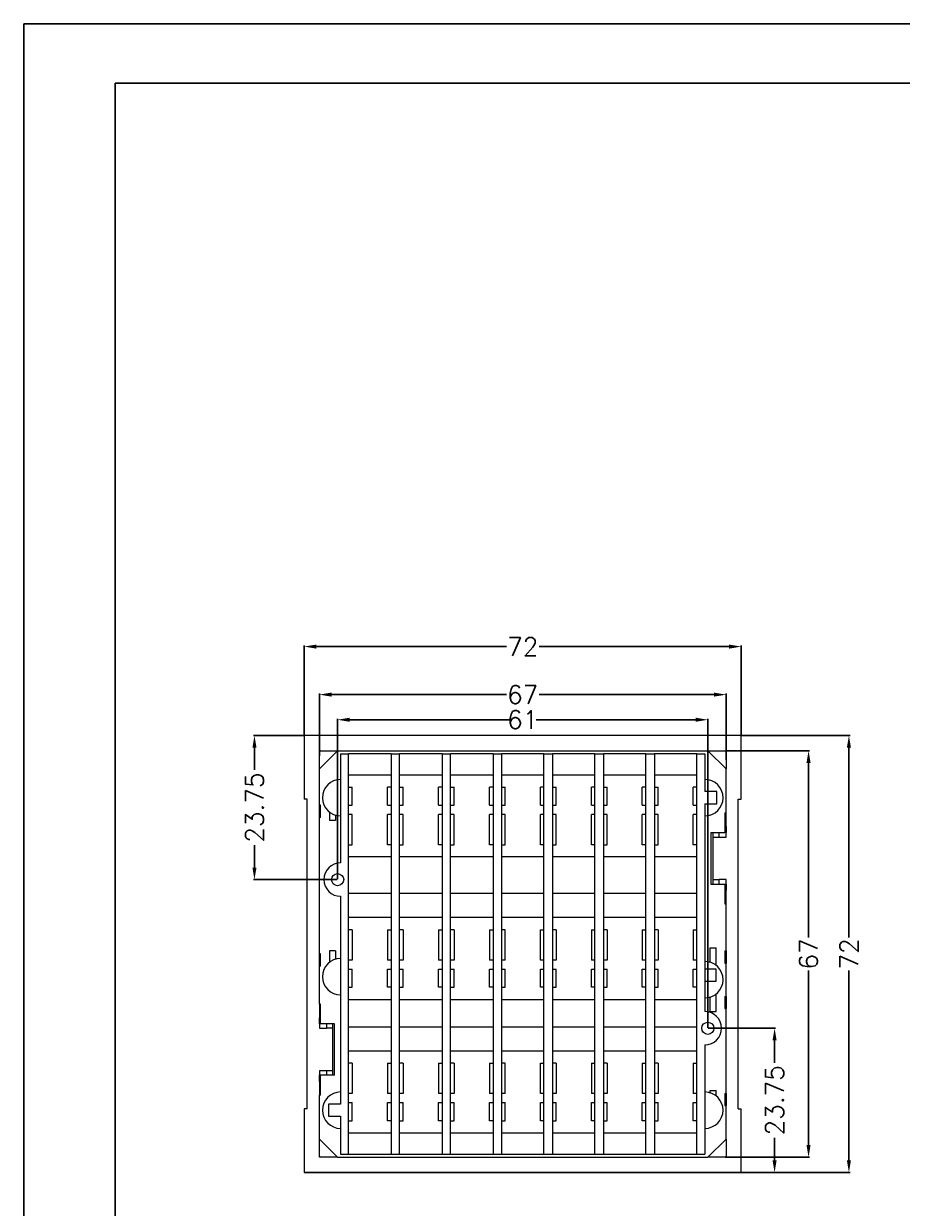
# Model space of a CAD drawing. Header units: inches. Extents: x 963 to 2094, y 1089 to 1501.
# Drawn here: x 1510.8 to 1655.5, y 1305.4 to 1500.6 of the extents above; entities that cross this region are included whole.
import ezdxf

# ---------------------------------------------------------------- set-up
doc = ezdxf.new("R2010")
doc.units = ezdxf.units.IN
doc.styles.get("Standard").update_dxf_attribs({"font": 'txt', "bigfont": 'gbcbig.shx'})
doc.dimstyles.new('3', dxfattribs={"dimtxt": 3, "dimasz": 2, "dimexe": 0.18, "dimexo": 0.0625, "dimgap": 0.2, "dimtad": 0, "dimzin": 12, "dimdsep": 46, "dimtxsty": 'Standard', "dimcen": 1, "dimclrd": 3, "dimclre": 3, "dimadec": 0, "dimazin": 0, "dimtfac": 1, "dimtofl": 0, "dimtmove": 0, "dimatfit": 3, "dimfxl": 0, "dimtolj": 1, "dimtzin": 0, "dimarcsym": 0})

# ---------------------------------------------------------------- blocks, each defined once
blk = doc.blocks.new('*D250')
at = {"color": 3, "lineweight": -2, "transparency": 16777216}
for p, q in [((1556.98, 1383.33), (1556.98, 1398.11)), ((1558.98, 1397.93), (1590.28, 1397.93)), ((1626.98, 1397.93), (1595.68, 1397.93)), ((1628.98, 1383.33), (1628.98, 1398.11))]:
    blk.add_line(p, q, dxfattribs=at)
at = {"color": 3, "transparency": 16777216}
for points in [[(1558.98, 1398.26), (1558.98, 1397.59), (1556.98, 1397.93)], [(1626.98, 1398.26), (1626.98, 1397.59), (1628.98, 1397.93)]]:
    blk.add_solid(points, dxfattribs=at)
at = {"layer": 'Defpoints', "color": 0, "transparency": 16777216}
for p in [(1628.98, 1397.93), (1556.98, 1383.27), (1628.98, 1383.27)]:
    blk.add_point(p, dxfattribs=at)
at = {"color": 0, "transparency": 16777216, "insert": (1592.98, 1397.93), "char_height": 3, "attachment_point": 5}
blk.add_mtext('\\A1;72', dxfattribs=at)
blk = doc.blocks.new('*D251')
at = {"color": 3, "lineweight": -2, "transparency": 16777216}
for p, q in [((1629.05, 1383.27), (1646.9, 1383.27)), ((1646.72, 1381.27), (1646.72, 1349.97)), ((1646.72, 1313.27), (1646.72, 1344.57)), ((1629.05, 1311.27), (1646.9, 1311.27))]:
    blk.add_line(p, q, dxfattribs=at)
at = {"color": 3, "transparency": 16777216}
for points in [[(1646.38, 1381.27), (1647.05, 1381.27), (1646.72, 1383.27)], [(1646.38, 1313.27), (1647.05, 1313.27), (1646.72, 1311.27)]]:
    blk.add_solid(points, dxfattribs=at)
at = {"layer": 'Defpoints', "color": 0, "transparency": 16777216}
for p in [(1628.98, 1383.27), (1646.72, 1383.27), (1628.98, 1311.27)]:
    blk.add_point(p, dxfattribs=at)
at = {"color": 0, "transparency": 16777216, "insert": (1646.72, 1347.27), "char_height": 3, "attachment_point": 5, "rotation": 90}
blk.add_mtext('\\A1;72', dxfattribs=at)
blk = doc.blocks.new('*D252')
at = {"color": 3, "lineweight": -2, "transparency": 16777216}
for p, q in [((1626.55, 1380.77), (1640.25, 1380.77)), ((1640.07, 1378.77), (1640.07, 1349.97)), ((1640.07, 1315.77), (1640.07, 1344.57)), ((1626.37, 1313.77), (1640.25, 1313.77))]:
    blk.add_line(p, q, dxfattribs=at)
at = {"color": 3, "transparency": 16777216}
for points in [[(1639.73, 1378.77), (1640.4, 1378.77), (1640.07, 1380.77)], [(1639.73, 1315.77), (1640.4, 1315.77), (1640.07, 1313.77)]]:
    blk.add_solid(points, dxfattribs=at)
at = {"layer": 'Defpoints', "color": 0, "transparency": 16777216}
for p in [(1626.48, 1380.77), (1640.07, 1380.77), (1626.31, 1313.77)]:
    blk.add_point(p, dxfattribs=at)
at = {"color": 0, "transparency": 16777216, "insert": (1640.07, 1347.27), "char_height": 3, "attachment_point": 5, "rotation": 90}
blk.add_mtext('\\A1;67', dxfattribs=at)
blk = doc.blocks.new('*D253')
at = {"color": 3, "lineweight": -2, "transparency": 16777216}
for p, q in [((1559.48, 1379.9), (1559.48, 1390.19)), ((1626.48, 1379.25), (1626.48, 1390.19)), ((1561.48, 1390.01), (1590.28, 1390.01)), ((1624.48, 1390.01), (1595.68, 1390.01))]:
    blk.add_line(p, q, dxfattribs=at)
at = {"color": 3, "transparency": 16777216}
for points in [[(1561.48, 1390.35), (1561.48, 1389.68), (1559.48, 1390.01)], [(1624.48, 1390.35), (1624.48, 1389.68), (1626.48, 1390.01)]]:
    blk.add_solid(points, dxfattribs=at)
at = {"layer": 'Defpoints', "color": 0, "transparency": 16777216}
for p in [(1626.48, 1390.01), (1559.48, 1379.83), (1626.48, 1379.19)]:
    blk.add_point(p, dxfattribs=at)
at = {"color": 0, "transparency": 16777216, "insert": (1592.98, 1390.01), "char_height": 3, "attachment_point": 5}
blk.add_mtext('\\A1;67', dxfattribs=at)
blk = doc.blocks.new('*D254')
at = {"color": 3, "lineweight": -2, "transparency": 16777216}
for p, q in [((1562.48, 1359.58), (1562.48, 1386.05)), ((1564.48, 1385.87), (1590.78, 1385.87)), ((1621.48, 1385.87), (1595.18, 1385.87)), ((1623.48, 1335.08), (1623.48, 1386.05))]:
    blk.add_line(p, q, dxfattribs=at)
at = {"color": 3, "transparency": 16777216}
for points in [[(1564.48, 1386.21), (1564.48, 1385.54), (1562.48, 1385.87)], [(1621.48, 1386.21), (1621.48, 1385.54), (1623.48, 1385.87)]]:
    blk.add_solid(points, dxfattribs=at)
at = {"layer": 'Defpoints', "color": 0, "transparency": 16777216}
for p in [(1562.48, 1385.87), (1562.48, 1359.52), (1623.48, 1335.02)]:
    blk.add_point(p, dxfattribs=at)
at = {"color": 0, "transparency": 16777216, "insert": (1592.98, 1385.87), "char_height": 3, "attachment_point": 5}
blk.add_mtext('\\A1;61', dxfattribs=at)
blk = doc.blocks.new('*D255')
at = {"color": 3, "lineweight": -2, "transparency": 16777216}
for p, q in [((1556.92, 1383.27), (1548.6, 1383.27)), ((1548.78, 1381.27), (1548.78, 1377.6)), ((1548.78, 1361.52), (1548.78, 1365.2)), ((1562.42, 1359.52), (1548.6, 1359.52))]:
    blk.add_line(p, q, dxfattribs=at)
at = {"color": 3, "transparency": 16777216}
for points in [[(1548.45, 1381.27), (1549.12, 1381.27), (1548.78, 1383.27)], [(1548.45, 1361.52), (1549.12, 1361.52), (1548.78, 1359.52)]]:
    blk.add_solid(points, dxfattribs=at)
at = {"layer": 'Defpoints', "color": 0, "transparency": 16777216}
for p in [(1548.78, 1383.27), (1556.98, 1383.27), (1562.48, 1359.52)]:
    blk.add_point(p, dxfattribs=at)
at = {"color": 0, "transparency": 16777216, "insert": (1548.78, 1371.4), "char_height": 3, "attachment_point": 5, "rotation": 90}
blk.add_mtext('\\A1;23.75', dxfattribs=at)
blk = doc.blocks.new('*D256')
at = {"color": 3, "lineweight": -2, "transparency": 16777216}
for p, q in [((1623.55, 1335.02), (1634.65, 1335.02)), ((1634.47, 1333.02), (1634.47, 1329.35)), ((1634.47, 1313.27), (1634.47, 1316.95)), ((1557.05, 1311.27), (1634.65, 1311.27))]:
    blk.add_line(p, q, dxfattribs=at)
at = {"color": 3, "transparency": 16777216}
for points in [[(1634.14, 1333.02), (1634.81, 1333.02), (1634.47, 1335.02)], [(1634.14, 1313.27), (1634.81, 1313.27), (1634.47, 1311.27)]]:
    blk.add_solid(points, dxfattribs=at)
at = {"layer": 'Defpoints', "color": 0, "transparency": 16777216}
for p in [(1623.48, 1335.02), (1556.98, 1311.27), (1634.47, 1311.27)]:
    blk.add_point(p, dxfattribs=at)
at = {"color": 0, "transparency": 16777216, "insert": (1634.47, 1323.15), "char_height": 3, "attachment_point": 5, "rotation": 90}
blk.add_mtext('\\A1;23.75', dxfattribs=at)

msp = doc.modelspace()

# ---------------------------------------------------------------- linework, layer by layer
for p, q in [((1510.765, 1500.59), (2093.562, 1500.59)), ((1510.765, 1500.59), (1510.765, 1088.511)), ((1525.845, 1490.779), (2083.75, 1490.779)), ((1525.845, 1490.779), (1525.845, 1098.323))]:
    msp.add_line(p, q)
at = {"color": 7, "linetype": 'Continuous', "lineweight": 15}
for p, q in [((1556.983, 1383.271), (1556.983, 1372.771)), ((1628.983, 1383.271), (1556.983, 1383.271)), ((1628.983, 1372.771), (1628.983, 1383.271)), ((1559.483, 1377.771), (1562.483, 1380.771)), ((1559.483, 1380.6), (1559.655, 1380.771)), ((1559.483, 1380.771), (1559.483, 1380.6)), ((1559.655, 1380.771), (1559.483, 1380.771)), ((1559.483, 1377.771), (1559.483, 1380.6)), ((1559.655, 1380.771), (1562.483, 1380.771)), ((1562.483, 1380.771), (1623.483, 1380.771)), ((1626.483, 1377.771), (1623.483, 1380.771)), ((1623.483, 1380.771), (1626.312, 1380.771)), ((1626.312, 1380.771), (1626.483, 1380.6)), ((1626.312, 1380.771), (1626.483, 1380.771)), ((1626.483, 1380.771), (1626.483, 1380.6)), ((1626.483, 1380.6), (1626.483, 1377.771)), ((1562.983, 1380.271), (1562.983, 1362.271)), ((1562.983, 1380.271), (1564.283, 1380.271)), ((1564.283, 1314.271), (1564.283, 1380.271)), ((1571.283, 1380.271), (1564.283, 1380.271)), ((1571.283, 1380.271), (1571.283, 1314.271)), ((1571.283, 1380.271), (1572.683, 1380.271)), ((1572.683, 1314.271), (1572.683, 1380.271)), ((1579.683, 1380.271), (1572.683, 1380.271)), ((1579.683, 1380.271), (1579.683, 1314.271)), ((1579.683, 1380.271), (1581.083, 1380.271)), ((1581.083, 1314.271), (1581.083, 1380.271)), ((1588.083, 1380.271), (1581.083, 1380.271)), ((1588.083, 1380.271), (1588.083, 1314.271)), ((1588.083, 1380.271), (1589.483, 1380.271)), ((1589.483, 1380.271), (1589.483, 1314.271)), ((1596.483, 1380.271), (1589.483, 1380.271)), ((1596.483, 1314.271), (1596.483, 1380.271)), ((1596.483, 1380.271), (1597.883, 1380.271)), ((1597.883, 1380.271), (1597.883, 1314.271)), ((1604.883, 1380.271), (1597.883, 1380.271)), ((1604.883, 1314.271), (1604.883, 1380.271)), ((1604.883, 1380.271), (1606.283, 1380.271)), ((1606.283, 1380.271), (1606.283, 1314.271)), ((1613.283, 1380.271), (1606.283, 1380.271)), ((1613.283, 1314.271), (1613.283, 1380.271)), ((1613.283, 1380.271), (1614.683, 1380.271)), ((1614.683, 1380.271), (1614.683, 1314.271)), ((1621.683, 1380.271), (1614.683, 1380.271)), ((1621.683, 1314.271), (1621.683, 1380.271)), ((1621.683, 1380.271), (1622.983, 1380.271)), ((1622.983, 1380.271), (1622.983, 1374.021)), ((1559.483, 1371.771), (1559.483, 1377.771)), ((1564.283, 1376.771), (1571.283, 1376.771)), ((1572.683, 1376.771), (1579.683, 1376.771)), ((1581.083, 1376.771), (1588.083, 1376.771)), ((1589.483, 1376.771), (1596.483, 1376.771)), ((1597.883, 1376.771), (1604.883, 1376.771)), ((1606.283, 1376.771), (1613.283, 1376.771)), ((1614.683, 1376.771), (1621.683, 1376.771)), ((1626.483, 1370.521), (1626.483, 1377.771)), ((1564.283, 1374.771), (1564.883, 1374.771)), ((1564.883, 1371.771), (1564.883, 1374.771)), ((1570.683, 1371.771), (1570.683, 1374.771)), ((1571.283, 1374.771), (1570.683, 1374.771)), ((1572.683, 1374.771), (1573.283, 1374.771)), ((1573.283, 1371.771), (1573.283, 1374.771)), ((1579.083, 1371.771), (1579.083, 1374.771)), ((1579.683, 1374.771), (1579.083, 1374.771)), ((1581.083, 1374.771), (1581.683, 1374.771)), ((1581.683, 1371.771), (1581.683, 1374.771)), ((1587.483, 1371.771), (1587.483, 1374.771)), ((1588.083, 1374.771), (1587.483, 1374.771)), ((1589.483, 1374.771), (1590.083, 1374.771)), ((1590.083, 1371.771), (1590.083, 1374.771)), ((1595.883, 1371.771), (1595.883, 1374.771)), ((1596.483, 1374.771), (1595.883, 1374.771)), ((1597.883, 1374.771), (1598.483, 1374.771)), ((1598.483, 1371.771), (1598.483, 1374.771)), ((1604.283, 1371.771), (1604.283, 1374.771)), ((1604.883, 1374.771), (1604.283, 1374.771)), ((1606.283, 1374.771), (1606.883, 1374.771)), ((1606.883, 1371.771), (1606.883, 1374.771)), ((1612.683, 1371.771), (1612.683, 1374.771)), ((1613.283, 1374.771), (1612.683, 1374.771)), ((1614.683, 1374.771), (1615.283, 1374.771)), ((1615.283, 1371.771), (1615.283, 1374.771)), ((1621.083, 1371.771), (1621.083, 1374.771)), ((1621.683, 1374.771), (1621.083, 1374.771)), ((1557.483, 1372.771), (1556.983, 1372.771)), ((1557.483, 1321.771), (1557.483, 1372.771)), ((1624.983, 1374.021), (1622.983, 1374.021)), ((1624.983, 1372.021), (1624.983, 1374.021)), ((1628.483, 1372.771), (1628.983, 1372.771)), ((1628.483, 1321.771), (1628.483, 1372.771)), ((1559.683, 1371.771), (1559.483, 1371.771)), ((1559.483, 1369.771), (1559.483, 1371.771)), ((1559.683, 1369.771), (1559.683, 1371.771)), ((1561.133, 1370.66), (1561.133, 1369.271)), ((1564.283, 1371.771), (1564.883, 1371.771)), ((1570.683, 1371.771), (1571.283, 1371.771)), ((1572.683, 1371.771), (1573.283, 1371.771)), ((1579.083, 1371.771), (1579.683, 1371.771)), ((1581.083, 1371.771), (1581.683, 1371.771)), ((1587.483, 1371.771), (1588.083, 1371.771)), ((1589.483, 1371.771), (1590.083, 1371.771)), ((1595.883, 1371.771), (1596.483, 1371.771)), ((1597.883, 1371.771), (1598.483, 1371.771)), ((1604.283, 1371.771), (1604.883, 1371.771)), ((1606.283, 1371.771), (1606.883, 1371.771)), ((1612.683, 1371.771), (1613.283, 1371.771)), ((1614.683, 1371.771), (1615.283, 1371.771)), ((1621.083, 1371.771), (1621.683, 1371.771)), ((1622.983, 1372.021), (1624.983, 1372.021)), ((1622.983, 1372.021), (1622.983, 1337.771)), ((1559.483, 1347.271), (1559.483, 1369.771)), ((1559.683, 1369.771), (1559.483, 1369.771)), ((1562.133, 1369.271), (1561.133, 1369.271)), ((1562.133, 1370.144), (1562.133, 1369.271)), ((1564.883, 1370.271), (1564.283, 1370.271)), ((1564.883, 1365.271), (1564.883, 1370.271)), ((1570.683, 1365.271), (1570.683, 1370.271)), ((1571.283, 1370.271), (1570.683, 1370.271)), ((1573.283, 1370.271), (1572.683, 1370.271)), ((1573.283, 1365.271), (1573.283, 1370.271)), ((1579.083, 1365.271), (1579.083, 1370.271)), ((1579.683, 1370.271), (1579.083, 1370.271)), ((1581.683, 1370.271), (1581.083, 1370.271)), ((1581.683, 1365.271), (1581.683, 1370.271)), ((1587.483, 1365.271), (1587.483, 1370.271)), ((1588.083, 1370.271), (1587.483, 1370.271)), ((1590.083, 1370.271), (1589.483, 1370.271)), ((1590.083, 1365.271), (1590.083, 1370.271)), ((1595.883, 1365.271), (1595.883, 1370.271)), ((1596.483, 1370.271), (1595.883, 1370.271)), ((1598.483, 1370.271), (1597.883, 1370.271)), ((1598.483, 1365.271), (1598.483, 1370.271)), ((1604.283, 1365.271), (1604.283, 1370.271)), ((1604.883, 1370.271), (1604.283, 1370.271)), ((1606.883, 1370.271), (1606.283, 1370.271)), ((1606.883, 1365.271), (1606.883, 1370.271)), ((1612.683, 1365.271), (1612.683, 1370.271)), ((1613.283, 1370.271), (1612.683, 1370.271)), ((1615.283, 1370.271), (1614.683, 1370.271)), ((1615.283, 1365.271), (1615.283, 1370.271)), ((1621.083, 1365.271), (1621.083, 1370.271)), ((1621.683, 1370.271), (1621.083, 1370.271)), ((1626.283, 1370.521), (1626.483, 1370.521)), ((1626.283, 1370.521), (1626.283, 1367.271)), ((1626.483, 1368.271), (1626.483, 1370.521)), ((1623.983, 1367.271), (1623.983, 1358.771)), ((1623.983, 1367.271), (1626.283, 1367.271)), ((1624.333, 1358.771), (1624.333, 1367.271)), ((1625.333, 1366.521), (1625.333, 1367.271)), ((1626.283, 1368.271), (1626.483, 1368.271)), ((1626.483, 1367.271), (1626.283, 1367.271)), ((1626.483, 1368.271), (1626.483, 1367.271)), ((1626.483, 1366.521), (1626.483, 1367.271)), ((1564.283, 1365.271), (1564.883, 1365.271)), ((1571.283, 1365.271), (1570.683, 1365.271)), ((1572.683, 1365.271), (1573.283, 1365.271)), ((1579.683, 1365.271), (1579.083, 1365.271)), ((1581.083, 1365.271), (1581.683, 1365.271)), ((1588.083, 1365.271), (1587.483, 1365.271)), ((1589.483, 1365.271), (1590.083, 1365.271)), ((1596.483, 1365.271), (1595.883, 1365.271)), ((1597.883, 1365.271), (1598.483, 1365.271)), ((1604.883, 1365.271), (1604.283, 1365.271)), ((1606.283, 1365.271), (1606.883, 1365.271)), ((1613.283, 1365.271), (1612.683, 1365.271)), ((1614.683, 1365.271), (1615.283, 1365.271)), ((1621.683, 1365.271), (1621.083, 1365.271)), ((1624.333, 1366.521), (1625.333, 1366.521)), ((1625.333, 1366.521), (1626.483, 1366.521)), ((1571.283, 1363.271), (1564.283, 1363.271)), ((1579.683, 1363.271), (1572.683, 1363.271)), ((1588.083, 1363.271), (1581.083, 1363.271)), ((1596.483, 1363.271), (1589.483, 1363.271)), ((1604.883, 1363.271), (1597.883, 1363.271)), ((1613.283, 1363.271), (1606.283, 1363.271)), ((1621.683, 1363.271), (1614.683, 1363.271)), ((1624.333, 1359.521), (1625.333, 1359.521)), ((1626.483, 1359.521), (1625.333, 1359.521)), ((1625.333, 1358.771), (1625.333, 1359.521)), ((1626.483, 1358.771), (1626.483, 1359.521)), ((1564.283, 1357.271), (1571.283, 1357.271)), ((1572.683, 1357.271), (1579.683, 1357.271)), ((1581.083, 1357.271), (1588.083, 1357.271)), ((1589.483, 1357.271), (1596.483, 1357.271)), ((1597.883, 1357.271), (1604.883, 1357.271)), ((1606.283, 1357.271), (1613.283, 1357.271)), ((1614.683, 1357.271), (1621.683, 1357.271)), ((1623.983, 1358.771), (1626.283, 1358.771)), ((1626.283, 1358.771), (1626.283, 1355.521)), ((1626.283, 1358.771), (1626.483, 1358.771)), ((1626.483, 1357.771), (1626.283, 1357.771)), ((1626.483, 1358.771), (1626.483, 1357.771)), ((1626.483, 1355.521), (1626.483, 1357.771)), ((1562.983, 1356.771), (1562.983, 1322.521)), ((1626.283, 1355.521), (1626.483, 1355.521)), ((1626.483, 1347.771), (1626.483, 1355.521)), ((1571.283, 1353.271), (1564.283, 1353.271)), ((1579.683, 1353.271), (1572.683, 1353.271)), ((1588.083, 1353.271), (1581.083, 1353.271)), ((1596.483, 1353.271), (1589.483, 1353.271)), ((1604.883, 1353.271), (1597.883, 1353.271)), ((1613.283, 1353.271), (1606.283, 1353.271)), ((1621.683, 1353.271), (1614.683, 1353.271)), ((1564.883, 1351.271), (1564.283, 1351.271)), ((1564.883, 1351.271), (1564.883, 1346.271)), ((1570.683, 1351.271), (1570.683, 1346.271)), ((1570.683, 1351.271), (1571.283, 1351.271)), ((1573.283, 1351.271), (1572.683, 1351.271)), ((1573.283, 1351.271), (1573.283, 1346.271)), ((1579.083, 1351.271), (1579.083, 1346.271)), ((1579.083, 1351.271), (1579.683, 1351.271)), ((1581.683, 1351.271), (1581.083, 1351.271)), ((1581.683, 1351.271), (1581.683, 1346.271)), ((1587.483, 1351.271), (1587.483, 1346.271)), ((1587.483, 1351.271), (1588.083, 1351.271)), ((1590.083, 1351.271), (1589.483, 1351.271)), ((1590.083, 1346.271), (1590.083, 1351.271)), ((1595.883, 1346.271), (1595.883, 1351.271)), ((1595.883, 1351.271), (1596.483, 1351.271)), ((1598.483, 1351.271), (1597.883, 1351.271)), ((1598.483, 1351.271), (1598.483, 1346.271)), ((1604.283, 1351.271), (1604.283, 1346.271)), ((1604.283, 1351.271), (1604.883, 1351.271)), ((1606.883, 1351.271), (1606.283, 1351.271)), ((1606.883, 1351.271), (1606.883, 1346.271)), ((1612.683, 1351.271), (1612.683, 1346.271)), ((1612.683, 1351.271), (1613.283, 1351.271)), ((1615.283, 1351.271), (1614.683, 1351.271)), ((1615.283, 1351.271), (1615.283, 1346.271)), ((1621.083, 1351.271), (1621.083, 1346.271)), ((1621.083, 1351.271), (1621.683, 1351.271)), ((1559.683, 1347.271), (1559.483, 1347.271)), ((1559.483, 1345.271), (1559.483, 1347.271)), ((1559.683, 1345.271), (1559.683, 1347.271)), ((1561.133, 1347.771), (1561.133, 1345.883)), ((1562.133, 1347.771), (1561.133, 1347.771)), ((1562.133, 1347.771), (1562.133, 1346.398)), ((1623.833, 1348.271), (1624.833, 1348.271)), ((1623.833, 1345.898), (1623.833, 1348.271)), ((1624.833, 1345.383), (1624.833, 1348.271)), ((1626.283, 1347.771), (1626.283, 1345.771)), ((1626.283, 1347.771), (1626.483, 1347.771)), ((1626.483, 1347.771), (1626.483, 1345.771)), ((1559.483, 1339.021), (1559.483, 1345.271)), ((1559.683, 1345.271), (1559.483, 1345.271)), ((1564.883, 1346.271), (1564.283, 1346.271)), ((1571.283, 1346.271), (1570.683, 1346.271)), ((1573.283, 1346.271), (1572.683, 1346.271)), ((1579.683, 1346.271), (1579.083, 1346.271)), ((1581.683, 1346.271), (1581.083, 1346.271)), ((1588.083, 1346.271), (1587.483, 1346.271)), ((1590.083, 1346.271), (1589.483, 1346.271)), ((1596.483, 1346.271), (1595.883, 1346.271)), ((1598.483, 1346.271), (1597.883, 1346.271)), ((1604.883, 1346.271), (1604.283, 1346.271)), ((1606.883, 1346.271), (1606.283, 1346.271)), ((1613.283, 1346.271), (1612.683, 1346.271)), ((1615.283, 1346.271), (1614.683, 1346.271)), ((1621.683, 1346.271), (1621.083, 1346.271)), ((1626.283, 1345.771), (1626.483, 1345.771)), ((1626.483, 1340.271), (1626.483, 1345.771)), ((1564.283, 1344.771), (1564.883, 1344.771)), ((1564.883, 1341.771), (1564.883, 1344.771)), ((1570.683, 1341.771), (1570.683, 1344.771)), ((1570.683, 1344.771), (1571.283, 1344.771)), ((1572.683, 1344.771), (1573.283, 1344.771)), ((1573.283, 1341.771), (1573.283, 1344.771)), ((1579.083, 1344.771), (1579.683, 1344.771)), ((1579.083, 1341.771), (1579.083, 1344.771)), ((1581.083, 1344.771), (1581.683, 1344.771)), ((1581.683, 1341.771), (1581.683, 1344.771)), ((1587.483, 1341.771), (1587.483, 1344.771)), ((1587.483, 1344.771), (1588.083, 1344.771)), ((1589.483, 1344.771), (1590.083, 1344.771)), ((1590.083, 1341.771), (1590.083, 1344.771)), ((1595.883, 1341.771), (1595.883, 1344.771)), ((1595.883, 1344.771), (1596.483, 1344.771)), ((1597.883, 1344.771), (1598.483, 1344.771)), ((1598.483, 1341.771), (1598.483, 1344.771)), ((1604.283, 1344.771), (1604.883, 1344.771)), ((1604.283, 1341.771), (1604.283, 1344.771)), ((1606.283, 1344.771), (1606.883, 1344.771)), ((1606.883, 1341.771), (1606.883, 1344.771)), ((1612.683, 1341.771), (1612.683, 1344.771)), ((1612.683, 1344.771), (1613.283, 1344.771)), ((1614.683, 1344.771), (1615.283, 1344.771)), ((1615.283, 1341.771), (1615.283, 1344.771)), ((1621.083, 1344.771), (1621.683, 1344.771)), ((1621.083, 1341.771), (1621.083, 1344.771)), ((1624.833, 1344.771), (1622.983, 1344.771)), ((1624.833, 1342.771), (1624.833, 1344.771)), ((1564.283, 1341.771), (1564.883, 1341.771)), ((1571.283, 1341.771), (1570.683, 1341.771)), ((1572.683, 1341.771), (1573.283, 1341.771)), ((1579.683, 1341.771), (1579.083, 1341.771)), ((1581.083, 1341.771), (1581.683, 1341.771)), ((1588.083, 1341.771), (1587.483, 1341.771)), ((1589.483, 1341.771), (1590.083, 1341.771)), ((1596.483, 1341.771), (1595.883, 1341.771)), ((1597.883, 1341.771), (1598.483, 1341.771)), ((1604.883, 1341.771), (1604.283, 1341.771)), ((1606.283, 1341.771), (1606.883, 1341.771)), ((1613.283, 1341.771), (1612.683, 1341.771)), ((1614.683, 1341.771), (1615.283, 1341.771)), ((1621.683, 1341.771), (1621.083, 1341.771)), ((1622.983, 1342.771), (1624.833, 1342.771)), ((1564.283, 1339.771), (1571.283, 1339.771)), ((1572.683, 1339.771), (1579.683, 1339.771)), ((1581.083, 1339.771), (1588.083, 1339.771)), ((1589.483, 1339.771), (1596.483, 1339.771)), ((1597.883, 1339.771), (1604.883, 1339.771)), ((1606.283, 1339.771), (1613.283, 1339.771)), ((1614.683, 1339.771), (1621.683, 1339.771)), ((1623.833, 1337.771), (1623.833, 1340.144)), ((1624.833, 1337.771), (1624.833, 1340.66)), ((1626.283, 1340.271), (1626.283, 1338.271)), ((1626.283, 1340.271), (1626.483, 1340.271)), ((1626.483, 1340.271), (1626.483, 1338.271)), ((1559.683, 1339.021), (1559.483, 1339.021)), ((1559.483, 1339.021), (1559.483, 1336.771)), ((1559.683, 1335.771), (1559.683, 1339.021)), ((1623.833, 1337.771), (1624.833, 1337.771)), ((1626.283, 1338.271), (1626.483, 1338.271)), ((1626.483, 1324.271), (1626.483, 1338.271)), ((1559.483, 1336.771), (1559.683, 1336.771)), ((1559.483, 1335.771), (1559.483, 1336.771)), ((1559.683, 1335.771), (1559.483, 1335.771)), ((1559.483, 1335.771), (1559.483, 1335.021)), ((1561.983, 1335.771), (1559.683, 1335.771)), ((1560.633, 1335.771), (1560.633, 1335.021)), ((1561.633, 1335.771), (1561.633, 1327.271)), ((1561.983, 1327.271), (1561.983, 1335.771)), ((1559.483, 1335.021), (1560.633, 1335.021)), ((1561.633, 1335.021), (1560.633, 1335.021)), ((1564.283, 1335.271), (1571.283, 1335.271)), ((1572.683, 1335.271), (1579.683, 1335.271)), ((1581.083, 1335.271), (1588.083, 1335.271)), ((1589.483, 1335.271), (1596.483, 1335.271)), ((1597.883, 1335.271), (1604.883, 1335.271)), ((1606.283, 1335.271), (1613.283, 1335.271)), ((1614.683, 1335.271), (1621.683, 1335.271)), ((1622.983, 1332.271), (1622.983, 1314.271)), ((1571.283, 1331.271), (1564.283, 1331.271)), ((1579.683, 1331.271), (1572.683, 1331.271)), ((1588.083, 1331.271), (1581.083, 1331.271)), ((1596.483, 1331.271), (1589.483, 1331.271)), ((1604.883, 1331.271), (1597.883, 1331.271)), ((1613.283, 1331.271), (1606.283, 1331.271)), ((1621.683, 1331.271), (1614.683, 1331.271)), ((1560.633, 1328.021), (1559.483, 1328.021)), ((1559.483, 1328.021), (1559.483, 1327.271)), ((1560.633, 1328.021), (1560.633, 1327.271)), ((1561.633, 1328.021), (1560.633, 1328.021)), ((1564.883, 1329.271), (1564.283, 1329.271)), ((1564.883, 1329.271), (1564.883, 1324.271)), ((1570.683, 1329.271), (1570.683, 1324.271)), ((1570.683, 1329.271), (1571.283, 1329.271)), ((1573.283, 1329.271), (1572.683, 1329.271)), ((1573.283, 1329.271), (1573.283, 1324.271)), ((1579.083, 1329.271), (1579.083, 1324.271)), ((1579.083, 1329.271), (1579.683, 1329.271)), ((1581.683, 1329.271), (1581.083, 1329.271)), ((1581.683, 1329.271), (1581.683, 1324.271)), ((1587.483, 1329.271), (1587.483, 1324.271)), ((1587.483, 1329.271), (1588.083, 1329.271)), ((1590.083, 1329.271), (1589.483, 1329.271)), ((1590.083, 1324.271), (1590.083, 1329.271)), ((1595.883, 1324.271), (1595.883, 1329.271)), ((1595.883, 1329.271), (1596.483, 1329.271)), ((1598.483, 1329.271), (1597.883, 1329.271)), ((1598.483, 1329.271), (1598.483, 1324.271)), ((1604.283, 1329.271), (1604.283, 1324.271)), ((1604.283, 1329.271), (1604.883, 1329.271)), ((1606.883, 1329.271), (1606.283, 1329.271)), ((1606.883, 1329.271), (1606.883, 1324.271)), ((1612.683, 1329.271), (1612.683, 1324.271)), ((1612.683, 1329.271), (1613.283, 1329.271)), ((1615.283, 1329.271), (1614.683, 1329.271)), ((1615.283, 1329.271), (1615.283, 1324.271)), ((1621.083, 1329.271), (1621.083, 1324.271)), ((1621.083, 1329.271), (1621.683, 1329.271)), ((1559.483, 1326.271), (1559.483, 1327.271)), ((1559.483, 1327.271), (1559.683, 1327.271)), ((1559.683, 1326.271), (1559.483, 1326.271)), ((1559.483, 1326.271), (1559.483, 1324.021)), ((1559.683, 1324.021), (1559.683, 1327.271)), ((1561.983, 1327.271), (1559.683, 1327.271)), ((1559.483, 1316.771), (1559.483, 1324.021)), ((1559.683, 1324.021), (1559.483, 1324.021)), ((1564.883, 1324.271), (1564.283, 1324.271)), ((1571.283, 1324.271), (1570.683, 1324.271)), ((1573.283, 1324.271), (1572.683, 1324.271)), ((1579.683, 1324.271), (1579.083, 1324.271)), ((1581.683, 1324.271), (1581.083, 1324.271)), ((1588.083, 1324.271), (1587.483, 1324.271)), ((1590.083, 1324.271), (1589.483, 1324.271)), ((1596.483, 1324.271), (1595.883, 1324.271)), ((1598.483, 1324.271), (1597.883, 1324.271)), ((1604.883, 1324.271), (1604.283, 1324.271)), ((1606.883, 1324.271), (1606.283, 1324.271)), ((1613.283, 1324.271), (1612.683, 1324.271)), ((1615.283, 1324.271), (1614.683, 1324.271)), ((1621.683, 1324.271), (1621.083, 1324.271)), ((1623.833, 1324.398), (1623.833, 1324.771)), ((1623.833, 1324.771), (1624.833, 1324.771)), ((1624.833, 1323.883), (1624.833, 1324.771)), ((1626.283, 1324.271), (1626.283, 1322.271)), ((1626.283, 1324.271), (1626.483, 1324.271)), ((1626.483, 1324.271), (1626.483, 1322.271)), ((1556.983, 1321.771), (1556.983, 1311.271)), ((1557.483, 1321.771), (1556.983, 1321.771)), ((1560.983, 1322.521), (1560.983, 1320.521)), ((1562.983, 1322.521), (1560.983, 1322.521)), ((1564.283, 1322.771), (1564.883, 1322.771)), ((1564.883, 1319.771), (1564.883, 1322.771)), ((1570.683, 1322.771), (1571.283, 1322.771)), ((1570.683, 1319.771), (1570.683, 1322.771)), ((1572.683, 1322.771), (1573.283, 1322.771)), ((1573.283, 1319.771), (1573.283, 1322.771)), ((1579.083, 1319.771), (1579.083, 1322.771)), ((1579.083, 1322.771), (1579.683, 1322.771)), ((1581.083, 1322.771), (1581.683, 1322.771)), ((1581.683, 1319.771), (1581.683, 1322.771)), ((1587.483, 1322.771), (1588.083, 1322.771)), ((1587.483, 1319.771), (1587.483, 1322.771)), ((1589.483, 1322.771), (1590.083, 1322.771)), ((1590.083, 1319.771), (1590.083, 1322.771)), ((1595.883, 1322.771), (1596.483, 1322.771)), ((1595.883, 1319.771), (1595.883, 1322.771)), ((1597.883, 1322.771), (1598.483, 1322.771)), ((1598.483, 1319.771), (1598.483, 1322.771)), ((1604.283, 1319.771), (1604.283, 1322.771)), ((1604.283, 1322.771), (1604.883, 1322.771)), ((1606.283, 1322.771), (1606.883, 1322.771)), ((1606.883, 1319.771), (1606.883, 1322.771)), ((1612.683, 1319.771), (1612.683, 1322.771)), ((1612.683, 1322.771), (1613.283, 1322.771)), ((1614.683, 1322.771), (1615.283, 1322.771)), ((1615.283, 1319.771), (1615.283, 1322.771)), ((1621.083, 1322.771), (1621.683, 1322.771)), ((1621.083, 1319.771), (1621.083, 1322.771)), ((1626.283, 1322.271), (1626.483, 1322.271)), ((1626.483, 1316.771), (1626.483, 1322.271)), ((1628.483, 1321.771), (1628.983, 1321.771)), ((1628.983, 1311.271), (1628.983, 1321.771)), ((1560.983, 1320.521), (1562.983, 1320.521)), ((1562.983, 1320.521), (1562.983, 1314.271)), ((1564.283, 1319.771), (1564.883, 1319.771)), ((1571.283, 1319.771), (1570.683, 1319.771)), ((1572.683, 1319.771), (1573.283, 1319.771)), ((1579.683, 1319.771), (1579.083, 1319.771)), ((1581.083, 1319.771), (1581.683, 1319.771)), ((1588.083, 1319.771), (1587.483, 1319.771)), ((1589.483, 1319.771), (1590.083, 1319.771)), ((1596.483, 1319.771), (1595.883, 1319.771)), ((1597.883, 1319.771), (1598.483, 1319.771)), ((1604.883, 1319.771), (1604.283, 1319.771)), ((1606.283, 1319.771), (1606.883, 1319.771)), ((1613.283, 1319.771), (1612.683, 1319.771)), ((1614.683, 1319.771), (1615.283, 1319.771)), ((1621.683, 1319.771), (1621.083, 1319.771)), ((1559.483, 1316.771), (1562.483, 1313.771)), ((1559.483, 1313.943), (1559.483, 1316.771)), ((1564.283, 1317.771), (1571.283, 1317.771)), ((1572.683, 1317.771), (1579.683, 1317.771)), ((1581.083, 1317.771), (1588.083, 1317.771)), ((1589.483, 1317.771), (1596.483, 1317.771)), ((1597.883, 1317.771), (1604.883, 1317.771)), ((1606.283, 1317.771), (1613.283, 1317.771)), ((1614.683, 1317.771), (1621.683, 1317.771)), ((1626.483, 1316.771), (1623.483, 1313.771)), ((1626.483, 1316.771), (1626.483, 1313.943)), ((1562.983, 1314.271), (1564.283, 1314.271)), ((1564.283, 1314.271), (1571.283, 1314.271)), ((1571.283, 1314.271), (1572.683, 1314.271)), ((1572.683, 1314.271), (1579.683, 1314.271)), ((1579.683, 1314.271), (1581.083, 1314.271)), ((1581.083, 1314.271), (1588.083, 1314.271)), ((1588.083, 1314.271), (1589.483, 1314.271)), ((1589.483, 1314.271), (1596.483, 1314.271)), ((1596.483, 1314.271), (1597.883, 1314.271)), ((1597.883, 1314.271), (1604.883, 1314.271)), ((1604.883, 1314.271), (1606.283, 1314.271)), ((1606.283, 1314.271), (1613.283, 1314.271)), ((1613.283, 1314.271), (1614.683, 1314.271)), ((1614.683, 1314.271), (1621.683, 1314.271)), ((1621.683, 1314.271), (1622.983, 1314.271)), ((1559.655, 1313.771), (1559.483, 1313.943)), ((1559.483, 1313.771), (1559.483, 1313.943)), ((1559.655, 1313.771), (1559.483, 1313.771)), ((1562.483, 1313.771), (1559.655, 1313.771)), ((1562.483, 1313.771), (1623.483, 1313.771)), ((1626.312, 1313.771), (1623.483, 1313.771)), ((1626.483, 1313.943), (1626.312, 1313.771)), ((1626.312, 1313.771), (1626.483, 1313.771)), ((1626.483, 1313.771), (1626.483, 1313.943)), ((1556.983, 1311.271), (1628.983, 1311.271))]:
    msp.add_line(p, q, dxfattribs=at)
for centre in [(1562.483, 1359.521), (1623.483, 1335.021)]:
    msp.add_circle(centre, 1, dxfattribs=at)
for centre, radius, start, end in [((1562.983, 1373.021), 3, 90, 270), ((1622.983, 1373.021), 3, 270, 90), ((1562.983, 1359.521), 2.75, 90, 270), ((1562.983, 1343.521), 3, 90, 270), ((1622.983, 1343.021), 3, 270, 90), ((1622.983, 1335.021), 2.75, 270, 90), ((1562.983, 1321.521), 3, 90, 270), ((1622.983, 1321.521), 3, 270, 90)]:
    msp.add_arc(centre, radius, start, end, dxfattribs=at)

# ---------------------------------------------------------------- dimensions: what is measured, and where the dimension line sits
dim = msp.add_linear_dim(base=(1628.983, 1397.925), p1=(1556.983, 1383.271), p2=(1628.983, 1383.271), dimstyle='3')
dim.commit()
dim.dimension.update_dxf_attribs({"geometry": '*D250', "text_midpoint": (1592.983, 1397.925), "dimtype": 160})
for base, p1, p2, picture, middle in [((1626.483, 1390.014), (1559.483, 1379.833), (1626.483, 1379.186), '*D253', (1592.983, 1390.014)), ((1562.483, 1385.874), (1623.483, 1335.021), (1562.483, 1359.521), '*D254', (1592.983, 1385.874))]:
    dim = msp.add_linear_dim(base=base, p1=p1, p2=p2, dimstyle='3')
    dim.commit()
    dim.dimension.update_dxf_attribs({"geometry": picture, "text_midpoint": middle})
for base, p1, p2, picture, middle in [((1548.782, 1383.271), (1562.483, 1359.521), (1556.983, 1383.271), '*D255', (1548.782, 1371.396)), ((1646.716, 1383.271), (1628.983, 1311.271), (1628.983, 1383.271), '*D251', (1646.716, 1347.271)), ((1634.473, 1311.271), (1623.483, 1335.021), (1556.983, 1311.271), '*D256', (1634.473, 1323.146))]:
    dim = msp.add_linear_dim(base=base, p1=p1, p2=p2, angle=90, dimstyle='3')
    dim.commit()
    dim.dimension.update_dxf_attribs({"geometry": picture, "text_midpoint": middle})
dim = msp.add_linear_dim(base=(1640.066, 1380.771), p1=(1626.312, 1313.771), p2=(1626.483, 1380.771), angle=90, dimstyle='3')
dim.commit()
dim.dimension.update_dxf_attribs({"geometry": '*D252', "text_midpoint": (1640.066, 1347.271), "dimtype": 160})

doc.saveas('drawing.dxf')
